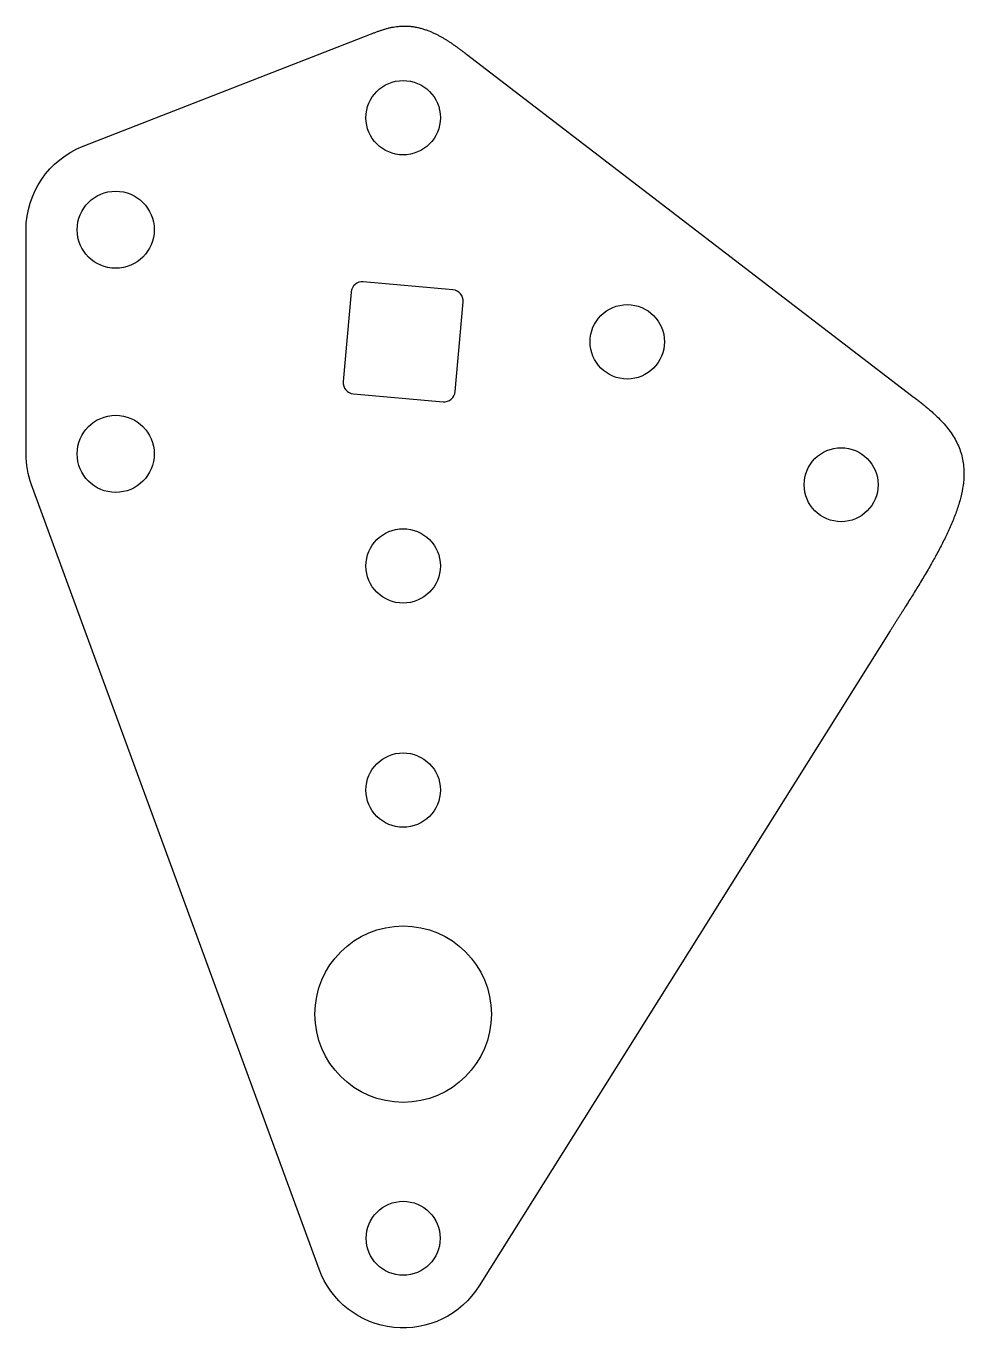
# Model space of a CAD drawing. Header units: inches. Extents: x -0.15 to 1.94, y -2.2 to 0.7.
import ezdxf

# ---------------------------------------------------------------- set-up
doc = ezdxf.new("R2010")
doc.units = ezdxf.units.IN
doc.header["$MEASUREMENT"] = 0

msp = doc.modelspace()

# ---------------------------------------------------------------- linework, layer by layer
msp.add_line((0.8282, 0.6414), (1.8209, -0.1195))
msp.add_lwpolyline([(1.7736, -0.645), (0.8562, -2.1063, -0.623335), (0.499, -2.0688), (-0.1425, -0.3188, -0.088067), (-0.1547, -0.25), (-0.1547, 0.25, -0.309115), (-0.0274, 0.4363), (0.6141, 0.6863)], format="xyb")
msp.add_lwpolyline([(0.8205, 0.0889, 0.414214), (0.7978, 0.116), (0.5978, 0.1338, 0.414214), (0.5707, 0.1111), (0.553, -0.0889, 0.414214), (0.5757, -0.116), (0.7757, -0.1338, 0.414214), (0.8028, -0.1111)], format="xyb", close=True)
for centre, radius in [((0.6868, 0.5), 0.083), ((0.0453, 0.25), 0.086), ((1.1868, 0), 0.083), ((0.0453, -0.25), 0.086), ((1.6641, -0.3188), 0.0825), ((0.6868, -0.5), 0.083), ((0.6868, -1), 0.083), ((0.6868, -1.5), 0.1969), ((0.6868, -2), 0.0825)]:
    msp.add_circle(centre, radius)
for points in [[(0.6141, 0.6863), (0.6417, 0.6971), (0.6968, 0.7186), (0.7599, 0.6938), (0.8054, 0.6589), (0.8282, 0.6414)], [(1.8209, -0.1195), (1.8854, -0.169), (2.0144, -0.2679), (1.8845, -0.4683), (1.8106, -0.5861), (1.7736, -0.645)]]:
    msp.add_open_spline(points, degree=4)

doc.saveas('drawing.dxf')
